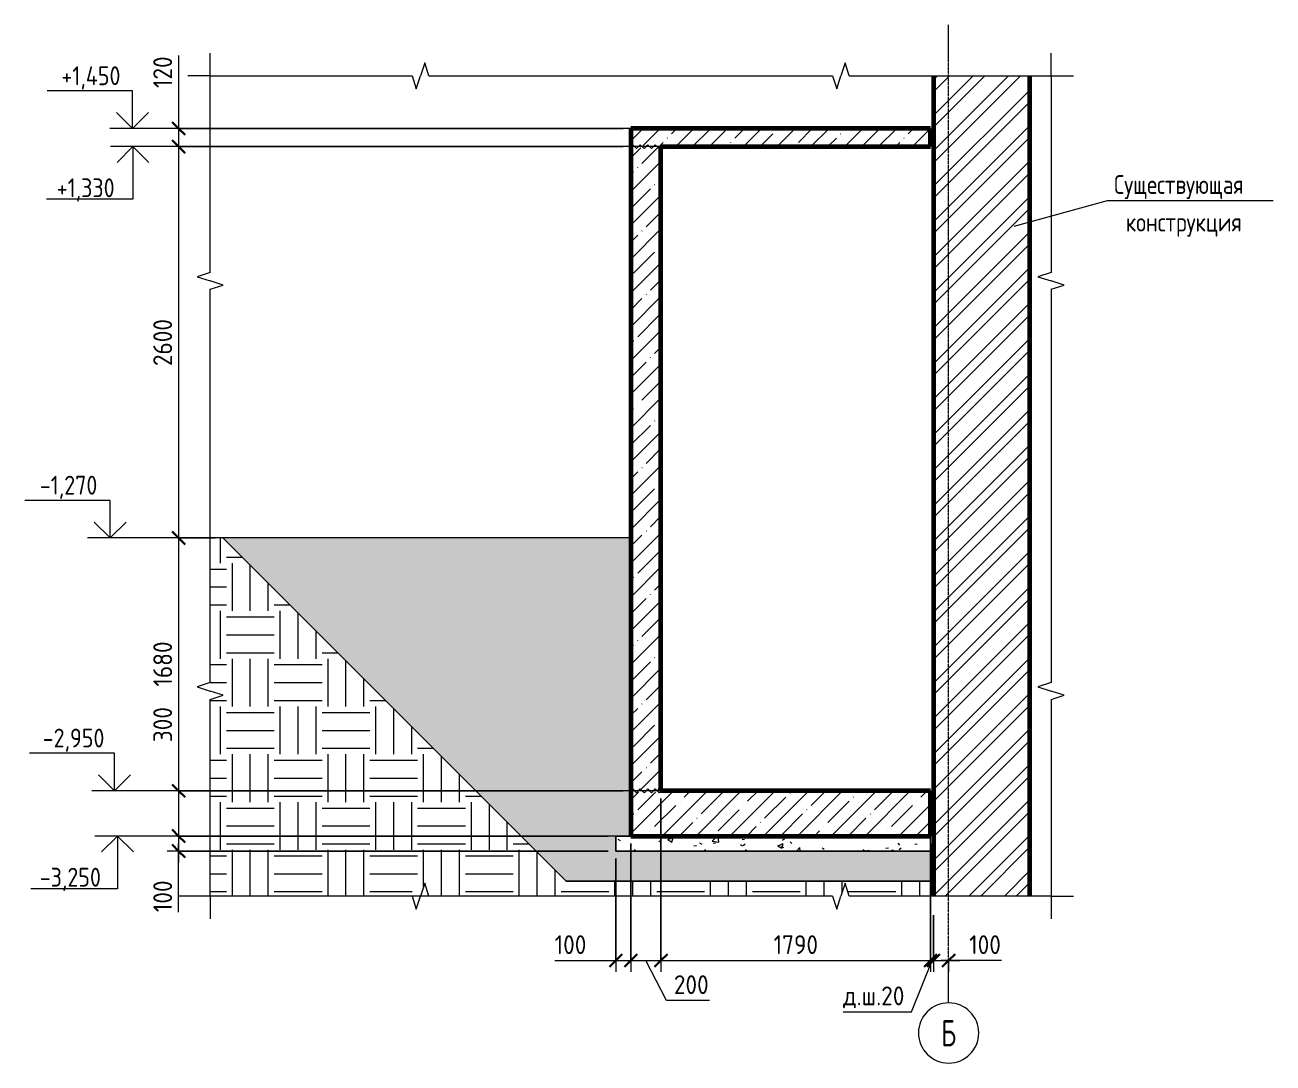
# Model space of a CAD drawing. Header units: millimetres. Extents: x 67134 to 121662, y -4758 to 13821.
# Drawn here: x 86225 to 94512, y -4758 to 2138 of the extents above; entities that cross this region are included whole.
import ezdxf

# ---------------------------------------------------------------- set-up
doc = ezdxf.new("R2010")
doc.units = ezdxf.units.MM
doc.linetypes.add('02 Штрихпунктирная _20 мм_', pattern=[25, 20, -2.5, 0, -2.5])
for name, color, linetype, lineweight in [('AA_Dim', 7, 'Continuous', 9), ('AA_Dim-50', 7, 'Continuous', 9), ('AA_Linii', 7, 'Continuous', 9), ('AA_Oformlenie', 7, 'Continuous', 9), ('AA_Vinoska', 7, 'Continuous', 9), ('AA_Visotnaya otmetka', 7, 'Continuous', 9), ('AF_Perekritie', 7, 'Continuous', 60), ('AF_Perekritie_Опалубка', 253, 'Continuous', 20), ('AF_Pokritie', 7, 'Continuous', 9), ('AF_Stena', 7, 'Continuous', 20), ('AF_Stena_Опалубка', 253, 'Continuous', 20), ('KR_Fundament', 7, 'Continuous', 20), ('Оси', 7, 'Continuous', 9)]:
    doc.layers.add(name, color=color, linetype=linetype, lineweight=lineweight)
doc.styles.add('GOST Common', font='GOST Common.ttf', dxfattribs={"width": 0.85, "height": 125})
doc.styles.add('ISOCPEUR', font='isocpeur.ttf', dxfattribs={"width": 0.9, "height": 125})
doc.styles.add('ISOCPEUR_1', font='isocpeur.ttf', dxfattribs={"width": 0.85, "height": 125})
doc.styles.add('ISOCPEUR_4', font='isocpeur.ttf', dxfattribs={"width": 0.7, "height": 175})
doc.dimstyles.new('00_Точн_3_знака__прозр_', dxfattribs={"dimscale": 304.8, "dimtxt": 124.497647, "dimasz": 0.278871, "dimexe": 0.246063, "dimexo": 0.164042, "dimgap": 0.016404, "dimtad": 1, "dimdec": 3, "dimrnd": 0.001, "dimdsep": 46, "dimtxsty": 'ISOCPEUR', "dimblk1": 'OBLIQUE', "dimblk2": 'OBLIQUE', "dimsah": 1, "dimcen": 0.09, "dimdle": 0.246063, "dimazin": 0, "dimtfac": 1, "dimtdec": 4, "dimtix": 1, "dimtmove": 0, "dimatfit": 3, "dimfxl": 1, "dimtvp": 1, "dimtolj": 1, "dimtzin": 0, "dimlwd": 18, "dimlwe": 18, "dimarcsym": 2})
doc.dimstyles.new('00_Точн_3_знака__прозр__1', dxfattribs={"dimscale": 304.8, "dimtxt": 124.497647, "dimasz": 0.278871, "dimexe": 0.246063, "dimexo": 0.164042, "dimgap": 0.016404, "dimtad": 1, "dimdec": 3, "dimrnd": 0.001, "dimdsep": 46, "dimtxsty": 'ISOCPEUR', "dimblk1": 'OBLIQUE', "dimblk2": 'OBLIQUE', "dimsah": 1, "dimcen": 0.09, "dimdle": 0.246063, "dimazin": 0, "dimtfac": 1, "dimtdec": 4, "dimtix": 1, "dimtmove": 1, "dimatfit": 3, "dimfxl": 1, "dimtvp": 1, "dimtolj": 1, "dimtzin": 0, "dimlwd": 18, "dimlwe": 18, "dimarcsym": 2})
pattern_1 = [(45, (92959.3, 825), (-112.253, 112.253), []), (45, (93071.55, 825), (-112.253, 112.253), [198.437, -39.687, 1.676, -38.011])]

# ---------------------------------------------------------------- blocks, each defined once
blk = doc.blocks.new('Последовательность узлов - 3мм масшт20 маскировка-904226-2-2 Опалубка')
at = {"layer": 'AA_Oformlenie'}
for p, q in [((-11620, 1330), (-11607.5, 1342.5)), ((-11607.5, 1342.5), (-11582.5, 1317.5)), ((-11570, 1330), (-11582.5, 1317.5)), ((-11570, 1330), (-11557.5, 1342.5)), ((-11557.5, 1342.5), (-11532.5, 1317.5)), ((-11520, 1330), (-11532.5, 1317.5)), ((-11520, 1330), (-11507.5, 1342.5)), ((-11507.5, 1342.5), (-11482.5, 1317.5)), ((-11470, 1330), (-11482.5, 1317.5)), ((-11470, 1330), (-11457.5, 1342.5)), ((-11457.5, 1342.5), (-11432.5, 1317.5)), ((-11420, 1330), (-11432.5, 1317.5))]:
    blk.add_line(p, q, dxfattribs=at)
blk = doc.blocks.new('011_Прямоугольник обрыва _ЭлУзла_ - 011_Прямоугольник обрыва _ЭлУзла_-4135470-2-2 Опалубка')
at = {"layer": 'AA_Oformlenie'}
for p, q in [((-14412.5, 493.8), (-14412.5, 1800)), ((-14412.5, 1800), (-13071.9, 1800)), ((-12960.6, 1800), (-10280.6, 1800)), ((-10169.3, 1800), (-8830, 1800)), ((-8830, 1800), (-8830, 493.8)), ((-14412.5, -2231.2), (-14412.5, 382.5)), ((-8830, 382.5), (-8830, -2231.2)), ((-14412.5, -3650), (-14412.5, -2342.5)), ((-8830, -2342.5), (-8830, -3650)), ((-13071.9, -3650), (-14412.5, -3650)), ((-10280.6, -3650), (-12960.6, -3650)), ((-8830, -3650), (-10169.3, -3650))]:
    blk.add_line(p, q, dxfattribs=at)
blk = doc.blocks.new('DIMBLOCK34-2-2 Опалубка')
at = {"layer": 'AA_Dim-50', "lineweight": 18}
for p, q in [((87245, 1934.6), (87245, 1669.2)), ((87245, 1669.2), (87245, 1390)), ((87245, 1525), (87245, 1330)), ((90197.6, 1450), (87170, 1450)), ((87245, 1450), (90197.6, 1450)), ((90197.6, 1330), (87170, 1330)), ((87245, 1330), (90197.6, 1330))]:
    blk.add_line(p, q, dxfattribs=at)
at = {"layer": 'AA_Dim-50', "lineweight": 30}
for p, q in [((87245, 1450), (87202.5, 1492.5)), ((87245, 1450), (87287.5, 1407.5)), ((87245, 1330), (87202.5, 1372.5)), ((87245, 1330), (87287.5, 1287.5))]:
    blk.add_line(p, q, dxfattribs=at)
at = {"layer": 'AA_Dim-50', "color": 0, "lineweight": 18, "insert": (87076.7, 1719.2), "char_height": 125, "width": 258.572, "attachment_point": 1, "rotation": 90, "line_spacing_factor": 1.149209, "style": 'ISOCPEUR'}
blk.add_mtext('120', dxfattribs=at)
blk = doc.blocks.new('_Oblique')
at = {"color": 0, "linetype": 'ByBlock', "lineweight": -2}
blk.add_line((-0.5, -0.5), (0.5, 0.5), dxfattribs=at)
blk = doc.blocks.new('DIMBLOCK35-2-2 Опалубка')
at = {"layer": 'AA_Dim-50', "lineweight": 18}
for p, q in [((90197.6, 1330), (87170, 1330)), ((87245, 1330), (87245, -1270)), ((87245, 1330), (90197.6, 1330)), ((87487.6, -1270), (87170, -1270)), ((87245, -1270), (87487.6, -1270))]:
    blk.add_line(p, q, dxfattribs=at)
at = {"layer": 'AA_Dim-50', "lineweight": 30}
for p, q in [((87245, 1330), (87202.5, 1372.5)), ((87245, 1330), (87287.5, 1287.5)), ((87245, -1270), (87202.5, -1227.5)), ((87245, -1270), (87287.5, -1312.5))]:
    blk.add_line(p, q, dxfattribs=at)
at = {"layer": 'AA_Dim-50', "color": 0, "lineweight": 18, "insert": (87076.7, -128), "char_height": 125, "width": 379.239, "attachment_point": 1, "rotation": 90, "line_spacing_factor": 1.149209, "style": 'ISOCPEUR'}
blk.add_mtext('2600', dxfattribs=at)
blk = doc.blocks.new('DIMBLOCK36-2-2 Опалубка')
at = {"layer": 'AA_Dim-50', "lineweight": 30}
for p, q in [((87245, -1270), (87202.5, -1227.5)), ((87245, -1270), (87287.5, -1312.5)), ((87245, -2950), (87202.5, -2907.5)), ((87245, -2950), (87287.5, -2992.5))]:
    blk.add_line(p, q, dxfattribs=at)
at = {"layer": 'AA_Dim-50', "lineweight": 18}
for p, q in [((87487.6, -1270), (87170, -1270)), ((87245, -1270), (87245, -2950)), ((87245, -1270), (87487.6, -1270)), ((90197.6, -2950), (87170, -2950)), ((87245, -2950), (90197.6, -2950))]:
    blk.add_line(p, q, dxfattribs=at)
at = {"layer": 'AA_Dim-50', "color": 0, "lineweight": 18, "insert": (87076.7, -2257.2), "char_height": 125, "width": 353.382, "attachment_point": 1, "rotation": 90, "line_spacing_factor": 1.149209, "style": 'ISOCPEUR'}
blk.add_mtext('1680', dxfattribs=at)
blk = doc.blocks.new('DIMBLOCK37-2-2 Опалубка')
at = {"layer": 'AA_Dim-50', "lineweight": 18}
for p, q in [((87245, -2389.6), (87245, -2676.7)), ((87245, -2676.7), (87245, -3100)), ((90197.6, -2950), (87170, -2950)), ((87245, -2950), (87245, -3250)), ((87245, -2950), (90197.6, -2950)), ((90097.6, -3250), (87170, -3250)), ((87245, -3250), (90097.6, -3250))]:
    blk.add_line(p, q, dxfattribs=at)
at = {"layer": 'AA_Dim-50', "lineweight": 30}
for p, q in [((87245, -2950), (87202.5, -2907.5)), ((87245, -2950), (87287.5, -2992.5)), ((87245, -3250), (87202.5, -3207.5)), ((87245, -3250), (87287.5, -3292.5))]:
    blk.add_line(p, q, dxfattribs=at)
at = {"layer": 'AA_Dim-50', "color": 0, "lineweight": 18, "insert": (87076.7, -2626.7), "char_height": 125, "width": 284.429, "attachment_point": 1, "rotation": 90, "line_spacing_factor": 1.149209, "style": 'ISOCPEUR'}
blk.add_mtext('300', dxfattribs=at)
blk = doc.blocks.new('DIMBLOCK38-2-2 Опалубка')
at = {"layer": 'AA_Dim-50', "lineweight": 30}
for p, q in [((87245, -3250), (87202.5, -3207.5)), ((87245, -3350), (87202.5, -3307.5)), ((87245, -3250), (87287.5, -3292.5)), ((87245, -3350), (87287.5, -3392.5))]:
    blk.add_line(p, q, dxfattribs=at)
at = {"layer": 'AA_Dim-50', "lineweight": 18}
for p, q in [((90097.6, -3250), (87170, -3250)), ((87245, -3250), (87245, -3425)), ((87245, -3250), (90097.6, -3250)), ((87245, -3490.3), (87245, -3300)), ((90097.6, -3350), (87170, -3350)), ((87245, -3350), (90097.6, -3350)), ((87245, -3755.8), (87245, -3490.3))]:
    blk.add_line(p, q, dxfattribs=at)
at = {"layer": 'AA_Dim-50', "color": 0, "lineweight": 18, "insert": (87076.7, -3755.8), "char_height": 125, "width": 258.572, "attachment_point": 1, "rotation": 90, "line_spacing_factor": 1.149209, "style": 'ISOCPEUR'}
blk.add_mtext('100', dxfattribs=at)
blk = doc.blocks.new('Высотные отметки - Стрелка вверх-400292-2-2 Опалубка')
at = {"layer": 'AA_Vinoska'}
for p, q in [((-15048.4, -2700), (-15613.4, -2700)), ((-15048.4, -2950), (-15048.4, -2700)), ((-15048.4, -2950), (-15154.4, -2843.9)), ((-15048.4, -2950), (-14942.3, -2843.9)), ((-14898.4, -2950), (-15198.4, -2950))]:
    blk.add_line(p, q, dxfattribs=at)
blk = doc.blocks.new('Высотные отметки - Стрелка вниз высокая-400290-2-2 Опалубка')
at = {"layer": 'AA_Vinoska'}
for p, q in [((-14877.9, -3250), (-15177.9, -3250)), ((-15027.9, -3250), (-15134, -3356.1)), ((-15027.9, -3250), (-15027.9, -3600)), ((-15027.9, -3250), (-14921.8, -3356.1)), ((-15027.9, -3600), (-15602.9, -3600))]:
    blk.add_line(p, q, dxfattribs=at)
blk = doc.blocks.new('DIMBLOCK39-2-2 Опалубка')
at = {"layer": 'AA_Dim-50', "lineweight": 18}
for p, q in [((90247.6, -3300), (90247.6, -4152.8)), ((90247.6, -4077.8), (90247.6, -3300)), ((90147.6, -3400), (90147.6, -4152.8)), ((90147.6, -4077.8), (90147.6, -3400)), ((89741.8, -4077.8), (90007.2, -4077.8)), ((90007.2, -4077.8), (90197.6, -4077.8)), ((90072.6, -4077.8), (90247.6, -4077.8))]:
    blk.add_line(p, q, dxfattribs=at)
at = {"layer": 'AA_Dim-50', "lineweight": 30}
for p, q in [((90147.6, -4077.8), (90190.1, -4035.3)), ((90247.6, -4077.8), (90290.1, -4035.3)), ((90147.6, -4077.8), (90105.1, -4120.3)), ((90247.6, -4077.8), (90205.1, -4120.3))]:
    blk.add_line(p, q, dxfattribs=at)
at = {"layer": 'AA_Dim-50', "color": 0, "lineweight": 18, "insert": (89741.8, -3909.5), "char_height": 125, "width": 258.572, "attachment_point": 1, "line_spacing_factor": 1.149209, "style": 'ISOCPEUR'}
blk.add_mtext('100', dxfattribs=at)
blk = doc.blocks.new('DIMBLOCK40-2-2 Опалубка')
at = {"layer": 'AA_Dim-50', "lineweight": 18}
for p, q in [((90447.6, -3000), (90447.6, -4152.8)), ((90447.6, -4077.8), (90447.6, -3000)), ((90247.6, -3300), (90247.6, -4152.8)), ((90247.6, -4077.8), (90247.6, -3300)), ((90247.6, -4077.8), (90447.6, -4077.8)), ((90483.4, -4343.4), (90347.6, -4077.8)), ((90770.4, -4343.4), (90483.4, -4343.4))]:
    blk.add_line(p, q, dxfattribs=at)
at = {"layer": 'AA_Dim-50', "lineweight": 30}
for p, q in [((90247.6, -4077.8), (90290.1, -4035.3)), ((90447.6, -4077.8), (90490.1, -4035.3)), ((90247.6, -4077.8), (90205.1, -4120.3)), ((90447.6, -4077.8), (90405.1, -4120.3))]:
    blk.add_line(p, q, dxfattribs=at)
at = {"layer": 'AA_Dim-50', "color": 0, "lineweight": 18, "insert": (90533.4, -4175.1), "char_height": 125, "width": 284.429, "attachment_point": 1, "line_spacing_factor": 1.149209, "style": 'ISOCPEUR'}
blk.add_mtext('200', dxfattribs=at)
blk = doc.blocks.new('DIMBLOCK41-2-2 Опалубка')
at = {"layer": 'AA_Dim-50', "lineweight": 18}
for p, q in [((90447.6, -3000), (90447.6, -4152.8)), ((90447.6, -4077.8), (90447.6, -3000)), ((92237.6, -3300), (92237.6, -4152.8)), ((92237.6, -4077.8), (92237.6, -3300)), ((90447.6, -4077.8), (92237.6, -4077.8))]:
    blk.add_line(p, q, dxfattribs=at)
at = {"layer": 'AA_Dim-50', "lineweight": 30}
for p, q in [((90447.6, -4077.8), (90490.1, -4035.3)), ((92237.6, -4077.8), (92280.1, -4035.3)), ((90447.6, -4077.8), (90405.1, -4120.3)), ((92237.6, -4077.8), (92195.1, -4120.3))]:
    blk.add_line(p, q, dxfattribs=at)
at = {"layer": 'AA_Dim-50', "color": 0, "lineweight": 18, "insert": (91195.3, -3909.5), "char_height": 125, "width": 353.382, "attachment_point": 1, "line_spacing_factor": 1.149209, "style": 'ISOCPEUR'}
blk.add_mtext('1790', dxfattribs=at)
blk = doc.blocks.new('DIMBLOCK42-2-2 Опалубка')
at = {"layer": 'AA_Dim-50', "lineweight": 18}
for p, q in [((92237.6, -3300), (92237.6, -4152.8)), ((92237.6, -4077.8), (92237.6, -3300)), ((92257.6, -3775.1), (92257.6, -4152.8)), ((92257.6, -4077.8), (92257.6, -3775.1)), ((92111.5, -4418), (92247.6, -4077.8)), ((92237.6, -4077.8), (92257.6, -4077.8)), ((91656.9, -4418), (92111.5, -4418))]:
    blk.add_line(p, q, dxfattribs=at)
at = {"layer": 'AA_Dim-50', "lineweight": 30}
for p, q in [((92237.6, -4077.8), (92280.1, -4035.3)), ((92257.6, -4077.8), (92300.1, -4035.3)), ((92237.6, -4077.8), (92195.1, -4120.3)), ((92257.6, -4077.8), (92215.1, -4120.3))]:
    blk.add_line(p, q, dxfattribs=at)
at = {"layer": 'AA_Dim-50', "color": 0, "lineweight": 18, "insert": (91656.9, -4249.6), "char_height": 125, "width": 485.541, "attachment_point": 1, "line_spacing_factor": 1.149209, "style": 'ISOCPEUR'}
blk.add_mtext('д.ш.20', dxfattribs=at)
blk = doc.blocks.new('DIMBLOCK43-2-2 Опалубка')
at = {"layer": 'AA_Dim-50', "lineweight": 18}
for p, q in [((92257.6, -3775.1), (92257.6, -4152.8)), ((92257.6, -4077.8), (92257.6, -3775.1)), ((92257.6, -4077.8), (92432.6, -4077.8)), ((92444, -4077.8), (92307.6, -4077.8)), ((92357.6, -4067.7), (92357.6, -4152.8)), ((92357.6, -4077.8), (92357.6, -4067.7)), ((92709.4, -4077.8), (92444, -4077.8))]:
    blk.add_line(p, q, dxfattribs=at)
at = {"layer": 'AA_Dim-50', "lineweight": 30}
for p, q in [((92257.6, -4077.8), (92300.1, -4035.3)), ((92357.6, -4077.8), (92400.1, -4035.3)), ((92257.6, -4077.8), (92215.1, -4120.3)), ((92357.6, -4077.8), (92315.1, -4120.3))]:
    blk.add_line(p, q, dxfattribs=at)
at = {"layer": 'AA_Dim-50', "color": 0, "lineweight": 18, "insert": (92494, -3909.5), "char_height": 125, "width": 258.572, "attachment_point": 1, "line_spacing_factor": 1.149209, "style": 'ISOCPEUR'}
blk.add_mtext('100', dxfattribs=at)
blk = doc.blocks.new('010_Текст с выноской - Текст 2 строки-4027658-2-2 Опалубка')
at = {"layer": 'AA_Vinoska'}
blk.add_line((-8456, 971.8), (-7356, 971.8), dxfattribs=at)
blk = doc.blocks.new('Ось сетки - d_4мм-2765513-2-2 Опалубка')
at = {"layer": 'Оси'}
for start, end in [(0, 180), (0, 180), (180, 360), (180, 360)]:
    blk.add_arc((-9510, -4558.5), 200, start, end, dxfattribs=at)

msp = doc.modelspace()

# ---------------------------------------------------------------- hatches: boundary and pattern name
at = {"layer": 'AA_Oformlenie'}
h = msp.add_hatch(dxfattribs=at)
h.set_pattern_fill('FP_11', color=250, style=0, pattern_type=2)
h.set_pattern_definition([(0, (92959.3, 825), (317.5, 317.5), [317.5, -317.5]), (0, (92959.3, 944.06), (317.5, 317.5), [317.5, -317.5]), (0, (92959.3, 1063.12), (317.5, 317.5), [317.5, -317.5]), (90, (92999, 1102.8), (-317.5, 317.5), [317.5, -317.5]), (90, (93118.05, 1102.8), (-317.5, 317.5), [317.5, -317.5]), (90, (93237.1, 1102.8), (-317.5, 317.5), [317.5, -317.5])])
h.paths.add_polyline_path([(90482.2492, -3650), (91586.9368, -3650), (91586.9368, -3609.8446), (91641.9368, -3609.8446), (91641.9368, -3650), (91670.0911, -3563.3499), (91698.2455, -3650), (92257.5697, -3650), (92257.5697, -3550), (89817.5697, -3550), (87537.5697, -1270), (87455.0381, -1270), (87455.0381, -2231.1913), (87494.2908, -2231.1913), (87494.2908, -2287.5), (87455.0381, -2287.5), (87541.6407, -2315), (87455.0381, -2342.5), (87455.0381, -3650), (88795.671, -3650), (88795.671, -3609.8446), (88850.671, -3609.8446), (88850.671, -3650), (88878.8254, -3563.3499), (88906.9797, -3650), (89141.4688, -3650)])
h = msp.add_hatch(dxfattribs=at)
h.set_pattern_fill('FP_10', color=250, style=0, pattern_type=2)
h.set_pattern_definition([(0, (92959.3, 825), (203.2, 50.8), [16.764, -135.636, 16.764, -135.636, -812.8]), (0, (92959.3, 825), (203.2, 50.8), [-304.8, 16.764, -288.036, 16.764, -135.636, -355.6]), (0, (92959.3, 825), (203.2, 50.8), [-762, 16.764, -84.836, 16.764, -237.236]), (120, (93035.5, 850.4), (-145.5941, 150.57636), [16.764, -135.636, 16.764, -135.636, -812.8]), (120, (93035.5, 850.4), (-145.5941, 150.57636), [-304.8, 16.764, -288.036, 16.764, -135.636, -355.6]), (120, (93035.5, 850.4), (-145.5941, 150.57636), [-762, 16.764, -84.836, 16.764, -237.236]), (240, (93060.9, 952), (-57.6059, -201.37636), [16.764, -135.636, 16.764, -135.636, -812.8]), (240, (93060.9, 952), (-57.6059, -201.37636), [-304.8, 16.764, -288.036, 16.764, -135.636, -355.6]), (240, (93060.9, 952), (-57.6059, -201.37636), [-762, 16.764, -84.836, 16.764, -237.236])])
h.paths.add_polyline_path([(92237.5697, -3550), (92237.5697, -3350), (90147.5697, -3350), (90147.5697, -3250), (90247.5697, -3250), (90247.5697, -1270), (87537.5697, -1270), (89817.5697, -3550)])
at = {"layer": 'AF_Perekritie', "lineweight": 9}
h = msp.add_hatch(dxfattribs=at)
h.set_pattern_fill('FP_7', color=256, style=0, pattern_type=2)
h.set_pattern_definition(pattern_1)
h.paths.add_polyline_path([(92237.5697, 1330), (92237.5697, 1450), (90247.5697, 1450), (90247.5697, 1338), (90447.5697, 1338), (90447.5697, 1330)])
h = msp.add_hatch(dxfattribs=at)
h.set_pattern_fill('FP_7', color=256, style=0, pattern_type=2)
h.set_pattern_definition(pattern_1)
h.paths.add_polyline_path([(90447.5697, -3250), (92237.5697, -3250), (92237.5697, -2950), (90447.5697, -2950), (90447.5697, -2958), (90247.5697, -2958), (90247.5697, -3250), (90397.5697, -3250)])
at = {"layer": 'AF_Pokritie'}
h = msp.add_hatch(dxfattribs=at)
h.set_pattern_fill('FP_9', color=256, style=0, pattern_type=2)
h.set_pattern_definition([(50, (92959.3, 825), (364.368, -31.878), [38.1, -419.1]), (355, (92959.3, 825), (-70.486, 382.113), [30.48, -335.28]), (100.451, (92989.66, 822.34), (293.885, 350.233), [32.38, -356.18]), (46.184, (92959.3, 926.6), (542.16, -84.086), [57.15, -628.65]), (96.636, (93004.5, 919.6), (474.805, 494.855), [48.57, -534.27]), (351.184, (92959.3, 926.6), (474.81, 494.85), [45.72, -502.92]), (21, (93010.1, 901.2), (303.228, -204.53), [38.1, -419.1]), (326, (93010.1, 901.2), (123.604, 368.376), [30.48, -335.28]), (71.451, (93035.37, 884.16), (426.834, 163.843), [32.38, -356.18]), (37.5, (92959.3, 825), (6.1766, 169.11), [16.764, -314.452, 16.764, -323.596, -336.55]), (37.5, (92959.3, 825), (6.1766, 169.11), [-671.576, 16.764, -319.786]), (7.5, (92959.3, 825), (133.639, 200.3615), [16.764, -177.292, 16.764, -306.832, -128.27]), (7.5, (92959.3, 825), (133.639, 200.3615), [-517.652, 16.764, -111.506]), (327.5, (92846.02, 825), (271.182, -11.4584), [16.764, -110.236, 16.764, -379.476, -525.78]), (327.5, (92846.02, 825), (271.182, -11.4584), [-523.24, 16.764, -509.016]), (317.5, (92795.22, 825), (296.259, 50.853), [16.764, -148.336, 16.764, -246.38, -373.38]), (317.5, (92795.22, 825), (296.259, 50.853), [-428.244, 16.764, -356.616])])
h.paths.add_polyline_path([(90247.5697, -3350), (92237.5697, -3350), (92237.5697, -3250), (90147.5697, -3250), (90147.5697, -3350)])
at = {"layer": 'AF_Stena', "lineweight": 9}
h = msp.add_hatch(dxfattribs=at)
h.set_pattern_fill('FP_8', color=256, style=0, pattern_type=2)
h.set_pattern_definition([(45, (92959.3, 825), (-117.866, 117.866), []), (45, (93037.88, 825), (-117.866, 117.866), [])])
h.paths.add_polyline_path([(92257.5697, -3650), (92897.5697, -3650), (92897.5697, 1800), (92257.5697, 1800), (92257.5697, -3550)])
h = msp.add_hatch(dxfattribs=at)
h.set_pattern_fill('FP_7', color=256, style=0, pattern_type=2)
h.set_pattern_definition(pattern_1)
h.paths.add_polyline_path([(90397.5697, -2942), (90447.5697, -2942), (90447.5697, 1322), (90247.5697, 1322), (90247.5697, -2942), (90347.5697, -2942)])

# ---------------------------------------------------------------- linework, layer by layer
at = {"layer": 'AA_Linii'}
for p, q in [((87537.5697, -1270), (87455.0381, -1270)), ((87537.5697, -1270), (89817.5697, -3550)), ((90247.5697, -1270), (87537.5697, -1270)), ((89817.5697, -3550), (87537.5697, -1270)), ((90247.5697, -3250), (90247.5697, -1270)), ((90147.5697, -3350), (90147.5697, -3250)), ((90147.5697, -3250), (90247.5697, -3250)), ((92237.5697, -3350), (90147.5697, -3350)), ((92237.5697, -3550), (92237.5697, -3350)), ((89817.5697, -3550), (92237.5697, -3550)), ((92237.5697, -3550), (89817.5697, -3550)), ((92257.5697, -3550), (92237.5697, -3550)), ((92257.5697, -3650), (92257.5697, -3550)), ((87242.5599, -3647.3439), (89184.8468, -3647.3439))]:
    msp.add_line(p, q, dxfattribs=at)
at = {"layer": 'AA_Vinoska'}
for p, q in [((87455.0381, 1800), (87455.0381, 1950)), ((93037.5697, 1800), (93037.5697, 1950)), ((88878.8254, 1886.6501), (88850.671, 1800)), ((88906.9797, 1800), (88878.8254, 1886.6501)), ((91670.0911, 1886.6501), (91641.9368, 1800)), ((91698.2455, 1800), (91670.0911, 1886.6501)), ((87455.0381, 1800), (87305.0381, 1800)), ((88795.671, 1800), (88823.171, 1713.3975)), ((88823.171, 1713.3975), (88850.671, 1800)), ((91586.9368, 1800), (91614.4368, 1713.3975)), ((91614.4368, 1713.3975), (91641.9368, 1800)), ((93037.5697, 1800), (93187.5697, 1800)), ((92792.355, 801.1995), (93411.5664, 971.7942)), ((87455.0381, 493.8087), (87368.388, 465.6543)), ((87368.388, 465.6543), (87455.0381, 437.5)), ((87541.6407, 410), (87455.0381, 437.5)), ((93037.5697, 493.8087), (92950.9196, 465.6543)), ((92950.9196, 465.6543), (93037.5697, 437.5)), ((93124.1722, 410), (93037.5697, 437.5)), ((87455.0381, 382.5), (87541.6407, 410)), ((93037.5697, 382.5), (93124.1722, 410)), ((87455.0381, -2231.1913), (87368.388, -2259.3457)), ((93037.5697, -2231.1913), (92950.9196, -2259.3457)), ((87368.388, -2259.3457), (87455.0381, -2287.5)), ((87541.6407, -2315), (87455.0381, -2287.5)), ((87455.0381, -2342.5), (87541.6407, -2315)), ((92950.9196, -2259.3457), (93037.5697, -2287.5)), ((93124.1722, -2315), (93037.5697, -2287.5)), ((93037.5697, -2342.5), (93124.1722, -2315)), ((88878.8254, -3563.3499), (88850.671, -3650)), ((88906.9797, -3650), (88878.8254, -3563.3499)), ((91670.0911, -3563.3499), (91641.9368, -3650)), ((91698.2455, -3650), (91670.0911, -3563.3499)), ((87455.0381, -3650), (87305.0381, -3650)), ((87455.0381, -3650), (87455.0381, -3800)), ((88795.671, -3650), (88823.171, -3736.6025)), ((88823.171, -3736.6025), (88850.671, -3650)), ((91586.9368, -3650), (91614.4368, -3736.6025)), ((91614.4368, -3736.6025), (91641.9368, -3650)), ((93037.5697, -3650), (93187.5697, -3650)), ((93037.5697, -3650), (93037.5697, -3800))]:
    msp.add_line(p, q, dxfattribs=at)
at = {"layer": 'AA_Visotnaya otmetka'}
for p, q in [((90764.3446, 1450), (86937.963, 1450)), ((90764.3446, 1450), (90764.3446, 1450)), ((90881.431, 1330), (86941.9835, 1330)), ((90881.431, 1330), (90881.431, 1330)), ((88381.6348, -1270), (86789.7015, -1270)), ((88381.6348, -1270), (88381.6348, -1270)), ((91813.0306, -2950), (86819.2044, -2950)), ((91813.0306, -2950), (91813.0306, -2950)), ((90491.0707, -3250), (86839.6698, -3250)), ((90491.0707, -3250), (90491.0707, -3250))]:
    msp.add_line(p, q, dxfattribs=at)
at = {"layer": 'AF_Perekritie_Опалубка', "lineweight": 60}
for p, q in [((92237.5697, 1450), (90247.5697, 1450)), ((90247.5697, 1450), (90247.5697, 1330)), ((92237.5697, 1330), (92237.5697, 1450)), ((90447.5697, 1330), (92237.5697, 1330))]:
    msp.add_line(p, q, dxfattribs=at)
at = {"layer": 'AF_Pokritie', "lineweight": 20}
for p, q in [((92237.5697, -3250), (90147.5697, -3250)), ((90147.5697, -3250), (90147.5697, -3350)), ((92237.5697, -3350), (92237.5697, -3250)), ((90147.5697, -3350), (92237.5697, -3350))]:
    msp.add_line(p, q, dxfattribs=at)
at = {"layer": 'AF_Stena_Опалубка', "lineweight": 60}
for p, q in [((92257.5697, 1800), (92257.5697, -3650)), ((92897.5697, -3650), (92897.5697, 1800)), ((90247.5697, 1330), (90247.5697, -2950)), ((90447.5697, -2950), (90447.5697, 1330))]:
    msp.add_line(p, q, dxfattribs=at)
at = {"layer": 'KR_Fundament', "lineweight": 60}
for p, q in [((90247.5697, -2950), (90247.5697, -3250)), ((92237.5697, -2950), (90447.5697, -2950)), ((92237.5697, -3250), (92237.5697, -2950)), ((90247.5697, -3250), (92237.5697, -3250))]:
    msp.add_line(p, q, dxfattribs=at)
at = {"layer": 'Оси'}
for p, q in [((92357.5697, 1888.4), (92357.5697, 2138.4)), ((92357.5697, -4358.4539), (92357.5697, -4108.4539))]:
    msp.add_line(p, q, dxfattribs=at)
at = {"layer": 'Оси', "linetype": '02 Штрихпунктирная _20 мм_'}
msp.add_line((92357.5697, -4108.4539), (92357.5697, 1888.4), dxfattribs=at)

# ---------------------------------------------------------------- block references
at = {"layer": 'AA_Oformlenie'}
for name, p in [('011_Прямоугольник обрыва _ЭлУзла_ - 011_Прямоугольник обрыва _ЭлУзла_-4135470-2-2 Опалубка', (101867.5697, 0)), ('Последовательность узлов - 3мм масшт20 маскировка-904226-2-2 Опалубка', (101867.5697, 0)), ('Последовательность узлов - 3мм масшт20 маскировка-904226-2-2 Опалубка', (101867.5697, -4280))]:
    msp.add_blockref(name, p, dxfattribs=at)
at = {"layer": 'AA_Vinoska'}
for name in ['010_Текст с выноской - Текст 2 строки-4027658-2-2 Опалубка', 'Высотные отметки - Стрелка вверх-400292-2-2 Опалубка', 'Высотные отметки - Стрелка вниз высокая-400290-2-2 Опалубка']:
    msp.add_blockref(name, (101867.5697, 0), dxfattribs=at)
at = {"layer": 'AA_Visotnaya otmetka'}
for name, p in [('Высотные отметки - Стрелка вверх-400292-2-2 Опалубка', (101986.3283, 4400)), ('Высотные отметки - Стрелка вниз высокая-400290-2-2 Опалубка', (101969.8834, 4580)), ('Высотные отметки - Стрелка вверх-400292-2-2 Опалубка', (101838.0668, 1680))]:
    msp.add_blockref(name, p, dxfattribs=at)
at = {"layer": 'Оси'}
msp.add_blockref('Ось сетки - d_4мм-2765513-2-2 Опалубка', (101867.5697, 0), dxfattribs=at)

# ---------------------------------------------------------------- texts
at = {"layer": 'AA_Vinoska', "char_height": 125, "attachment_point": 1, "style": 'GOST Common'}
for s, insert, width in [('Существующая', (93456.0431, 1140.9094), 1219.767531), ('конструкция', (93533.3931, 890.9094), 1032.373078)]:
    msp.add_mtext(s, dxfattribs=dict(at, insert=insert, width=width))
at = {"layer": 'AA_Visotnaya otmetka', "char_height": 125, "attachment_point": 1, "line_spacing_factor": 1.149209, "style": 'ISOCPEUR_1'}
for s, insert, width in [('+1,450', (86466.892, 1863.307), 470.570168), ('+1,330', (86435.8922, 1118.8884), 458.61918), ('-1,270', (86323.6101, -856.693), 458.61918), ('-2,950', (86342.5314, -2536.693), 484.01503), ('-3,250', (86322.9969, -3461.1116), 484.01503)]:
    msp.add_mtext(s, dxfattribs=dict(at, insert=insert, width=width))
at = {"layer": 'Оси', "insert": (92307.8044, -4472.281), "char_height": 175, "width": 120.653969, "attachment_point": 1, "style": 'ISOCPEUR_4'}
msp.add_mtext('\\fISOCPEUR|b0|i0|c204|p34|;\\W.7;Б', dxfattribs=at)

# ---------------------------------------------------------------- dimensions: what is measured, and where the dimension line sits
at = {"layer": 'AA_Dim', "lineweight": 18}
for base, p1, p2, override, picture, middle in [((87244.9677, 1330), (90247.5697, 1450), (90247.5697, 1330), {"dimpost": '<>', "dimfxl": 120}, 'DIMBLOCK34-2-2 Опалубка', (87159.9941, 1848.4362)), ((87244.9677, -3250), (90247.5697, -2950), (90147.5697, -3250), {"dimpost": '<>', "dimfxl": 316.227766}, 'DIMBLOCK37-2-2 Опалубка', (87159.9941, -2484.4517)), ((87244.9677, -3350), (90147.5697, -3250), (90147.5697, -3350), {"dimpost": '<>', "dimfxl": 100}, 'DIMBLOCK38-2-2 Опалубка', (87159.9941, -3626.5122))]:
    dim = msp.add_linear_dim(base=base, p1=p1, p2=p2, angle=90, dimstyle='00_Точн_3_знака__прозр__1', override=override, dxfattribs=at)
    dim.commit()
    dim.dimension.update_dxf_attribs({"geometry": picture, "text_midpoint": middle, "dimtype": 160, "text_rotation": 90})
for base, p1, p2, override, picture, middle in [((87244.9677, -1270), (90247.5697, 1330), (87537.5697, -1270), {"dimpost": '<>', "dimfxl": 3755.542571}, 'DIMBLOCK35-2-2 Опалубка', (87177.4677, 30)), ((87244.9677, -2950), (87537.5697, -1270), (90247.5697, -2950), {"dimpost": '<>', "dimfxl": 3188.494943}, 'DIMBLOCK36-2-2 Опалубка', (87177.4677, -2110))]:
    dim = msp.add_linear_dim(base=base, p1=p1, p2=p2, angle=90, dimstyle='00_Точн_3_знака__прозр_', override=override, dxfattribs=at)
    dim.commit()
    dim.dimension.update_dxf_attribs({"geometry": picture, "text_midpoint": middle})
for base, p1, p2, override, picture, middle in [((90447.5697, -4077.8477), (90247.5697, -3250), (90447.5697, -2950), {"dimpost": '<>', "dimfxl": 360.555128}, 'DIMBLOCK40-2-2 Опалубка', (90675.6204, -4258.4476)), ((90247.5697, -4077.8477), (90147.5697, -3350), (90247.5697, -3250), {"dimpost": '<>', "dimfxl": 141.421356}, 'DIMBLOCK39-2-2 Опалубка', (89871.0575, -3992.874)), ((92257.5697, -4077.8477), (92237.5697, -3250), (92257.5697, -3725.1301), {"dimpost": 'д.ш.<>', "dimfxl": 475.550802}, 'DIMBLOCK42-2-2 Опалубка', (91899.6274, -4332.9833)), ((92357.5697, -4077.8477), (92257.5697, -3725.1301), (92357.5697, -4017.7436), {"dimpost": '<>', "dimfxl": 309.22917}, 'DIMBLOCK43-2-2 Опалубка', (92623.2586, -3992.874))]:
    dim = msp.add_linear_dim(base=base, p1=p1, p2=p2, dimstyle='00_Точн_3_знака__прозр__1', override=override, dxfattribs=at)
    dim.commit()
    dim.dimension.update_dxf_attribs({"geometry": picture, "text_midpoint": middle, "dimtype": 160})
dim = msp.add_linear_dim(base=(92237.5697, -4077.8477), p1=(90447.5697, -2950), p2=(92237.5697, -3250), dimstyle='00_Точн_3_знака__прозр_', override={"dimpost": '<>', "dimfxl": 1814.965564}, dxfattribs=at)
dim.commit()
dim.dimension.update_dxf_attribs({"geometry": 'DIMBLOCK41-2-2 Опалубка', "text_midpoint": (91342.5697, -4010.3477)})

doc.saveas('drawing.dxf')
